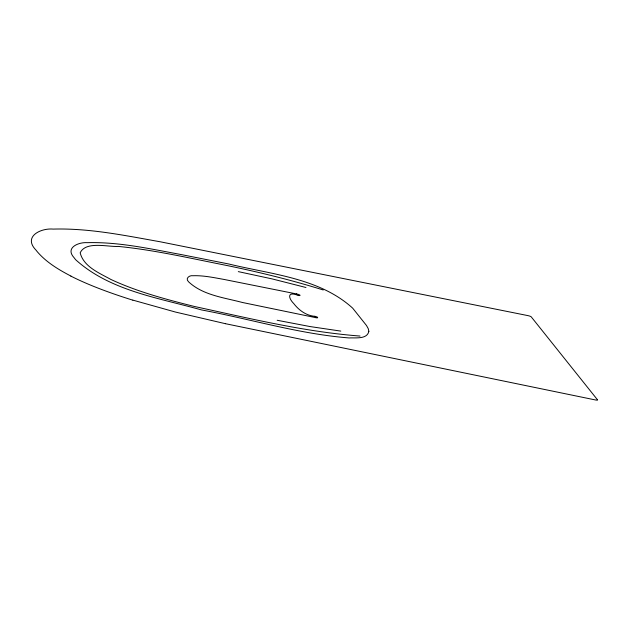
<?xml version="1.0" encoding="UTF-8"?>
<svg xmlns="http://www.w3.org/2000/svg" width="629" height="629" viewBox="0 0 629 629"><rect width="100%" height="100%" fill="white"/><g stroke="black" fill="none" stroke-linecap="round" stroke-linejoin="round"><path stroke-width="0.94" d="M360.04 336.051C304.059 331.79 249.281 318.313 194.542 306.504C166.095 299.42 137.523 291.832 110.853 279.441C99.413 273.072 83.594 266.759 80.174 252.819C85.811 240.805 107.929 247.079 118.338 246.426C153.036 249.839 187.104 257.568 221.243 264.369C255.626 271.256 289.757 279.528 323.235 289.977M340.808 331.106L310.105 326.569L277.177 320.271M298.13 295.402C286.934 290.936 288.294 298.177 293.774 303.595C298.909 310.27 306.197 315.585 314.846 316.332M238.305 271.626L271.995 278.875L305.969 287.5M296.456 293.924L223.924 279.418C213.734 277.593 203.45 275.376 193.04 275.73C189.337 275.038 184.855 278.6 188.653 281.886C203.025 295.284 224.066 297.588 242.33 302.463L315.341 317.566M225.583 323.723L595.262 399.918A2.893 0.55 14.2 0 0 597.401 400.075M225.489 323.707L175.522 312.07L132.884 300.127M70.991 276.107C58.984 269.865 47.026 262.749 37.96 252.52A322.653 61.013 14.2 0 1 36.065 250.193C22.762 236.677 40.688 227.91 53.206 229.098C89.2 228.06 124.786 235.498 160.057 241.748L527.912 315.616A2.893 0.55 14.2 0 1 531.222 316.843L597.495 399.8M299.797 295.536A3.106 0.59 14.2 0 1 298.209 295.465M296.416 293.877A3.106 0.59 14.2 0 1 300.025 295.245M317.535 317.818A3.106 0.59 14.2 0 1 315.381 317.614M314.846 316.285A3.106 0.59 14.2 0 1 317.708 317.401M132.805 300.159A131.382 24.846 14.2 0 1 70.857 276.1M368.861 331.318C367.139 339.574 355.393 337.545 349.119 337.946C299.145 333.999 250.743 319.084 201.61 309.955C158.626 297.871 110.051 290.779 75.802 259.856A231.079 43.692 14.2 0 1 74.041 257.646C64.881 247.661 78.656 242.023 87.219 242.676C118.881 241.803 150.15 248.856 181.105 254.548L229.058 264.054C270.784 274.275 319.461 277.869 352.712 308.194L366.503 325.515L368.24 328.637L368.861 331.318"/></g></svg>
